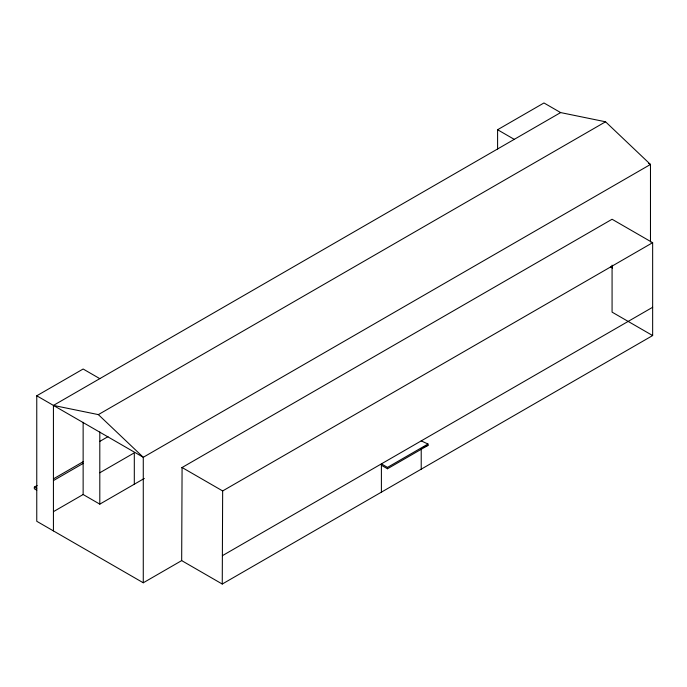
<?xml version="1.0" encoding="UTF-8"?>
<svg xmlns="http://www.w3.org/2000/svg" width="687" height="687" viewBox="0 0 687 687"><rect width="100%" height="100%" fill="white"/><g stroke="black" fill="none" stroke-linecap="round" stroke-linejoin="round"><path stroke-width="1.03" d="M181.677 560.609L182.081 467.512L222.657 490.939L652.65 242.683L652.65 335.557L222.253 584.036L181.677 560.609L143.274 582.782L36.763 521.287L36.763 395.789L83.136 369.013L99.804 378.64M222.253 584.036L222.657 490.939M497.594 149.036L497.594 129.731L543.967 102.964L560.626 112.582L605.556 121.788L650.477 164.451L650.477 242.004M53.431 530.914L53.431 405.416L560.626 112.582M53.431 405.416L98.353 414.613L605.556 121.788M99.804 441.389L107.971 436.666M36.763 490.2L34.35 488.809L34.35 487.1L37.132 485.494M53.457 478.856L83.136 461.724M53.457 480.565L83.136 463.424M99.804 472.768L134.309 452.836L134.309 484.215M53.457 511.652L83.136 494.52L99.804 504.138L144.313 478.444M181.677 467.744L612.074 219.256L652.65 242.683M222.373 555.689L652.65 307.278M381.397 492.158L381.397 463.88L387.485 467.4L427.992 444.017L427.992 445.382L387.485 468.766L381.397 465.245M423.132 447.452L427.992 445.382M421.217 440.891L427.992 444.017M648.622 163.386L650.477 164.451L143.274 457.284L36.763 395.789M497.594 129.731L514.254 139.358M610.649 266.96L612.503 268.033M652.65 335.557L612.074 312.13L612.074 265.156M34.35 487.1L36.763 488.5M98.353 414.613L143.274 457.284L143.274 582.782M421.217 448.456L421.217 469.169M387.485 467.4L387.485 468.766M99.804 431.977L99.804 504.138M83.136 422.299L83.136 494.52"/></g></svg>
